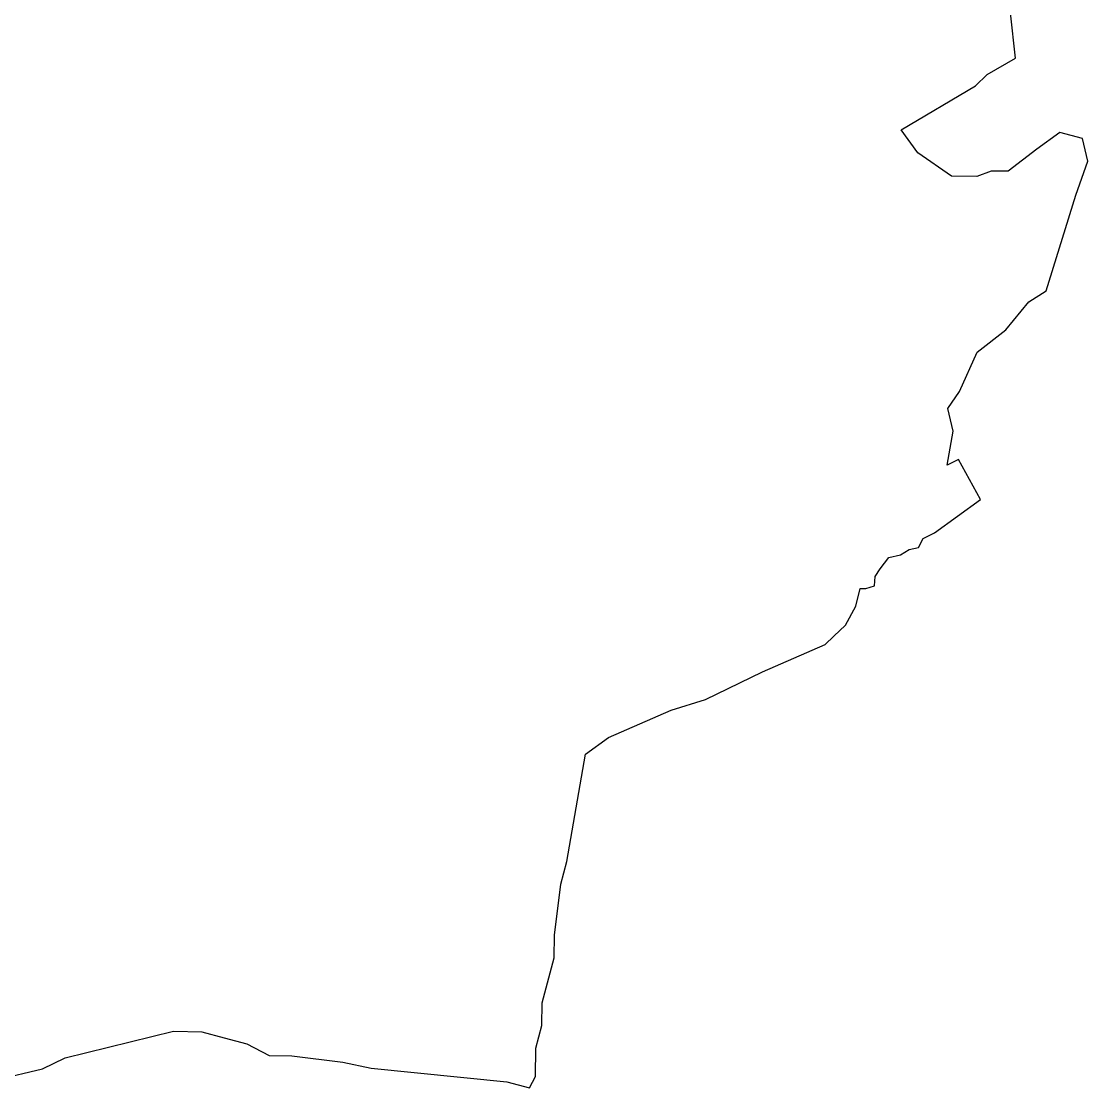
# Model space of a CAD drawing. Header units: metres. Extents: x 261051 to 267165, y 2208696 to 2215152.
# Drawn here: x 263996 to 267007, y 2208941 to 2211952 of the extents above; entities that cross this region are included whole.
import ezdxf

# ---------------------------------------------------------------- set-up
doc = ezdxf.new("R2010")
doc.units = ezdxf.units.M
doc.layers.add('village', color=3, linetype='Continuous')

msp = doc.modelspace()

# ---------------------------------------------------------------- linework, layer by layer
at = {"layer": 'village', "color": 3}
for p, q in [((266803.4, 2211848.2), (266789.3, 2211976.4)), ((266722.7, 2211801.5), (266803.4, 2211848.2)), ((266690.2, 2211769.9), (266722.7, 2211801.5)), ((266480.3, 2211645.2), (266690.2, 2211769.9)), ((266527.3, 2211580.5), (266480.3, 2211645.2)), ((266928.2, 2211638.3), (266863.4, 2211591.3)), ((266991.9, 2211621.4), (266928.2, 2211638.3)), ((267006.9, 2211557.1), (266991.9, 2211621.4)), ((266622.3, 2211515), (266527.3, 2211580.5)), ((266863.4, 2211591.3), (266782.5, 2211528.6)), ((266973.5, 2211461.6), (267006.9, 2211557.1)), ((266694.3, 2211513.9), (266622.3, 2211515)), ((266734.5, 2211529.3), (266694.3, 2211513.9)), ((266782.5, 2211528.6), (266734.5, 2211529.3)), ((266889.3, 2211191), (266973.5, 2211461.6)), ((266840.9, 2211159.7), (266889.3, 2211191)), ((266775.6, 2211080.7), (266840.9, 2211159.7)), ((266694.7, 2211017.9), (266775.6, 2211080.7)), ((266645, 2210906.7), (266694.7, 2211017.9)), ((266612.3, 2210859.2), (266645, 2210906.7)), ((266627.3, 2210795), (266612.3, 2210859.2)), ((266609.8, 2210699.2), (266627.3, 2210795)), ((266642, 2210714.8), (266609.8, 2210699.2)), ((266704.3, 2210601.8), (266642, 2210714.8)), ((266574.9, 2210507.8), (266704.3, 2210601.8)), ((266529.7, 2210466.8), (266542.7, 2210492.3)), ((266542.7, 2210492.3), (266574.9, 2210507.8)), ((266478, 2210445.3), (266502.5, 2210460.5)), ((266502.5, 2210460.5), (266529.7, 2210466.8)), ((266421.4, 2210406.1), (266445.9, 2210437.8)), ((266445.9, 2210437.8), (266478, 2210445.3)), ((266407.1, 2210384.5), (266421.4, 2210406.1)), ((266404.6, 2210358.4), (266407.1, 2210384.5)), ((266352.5, 2210300.6), (266364.5, 2210351)), ((266364.5, 2210351), (266380.5, 2210350.8)), ((266380.5, 2210350.8), (266404.6, 2210358.4)), ((266322.9, 2210247.6), (266352.5, 2210300.6)), ((266290.5, 2210216.2), (266322.9, 2210247.6)), ((266266.1, 2210192.6), (266290.5, 2210216.2)), ((266089, 2210115.3), (266266.1, 2210192.6)), ((265927.8, 2210037.7), (266089, 2210115.3)), ((265831.3, 2210007.2), (265927.8, 2210037.7)), ((265654.2, 2209929.9), (265831.3, 2210007.2)), ((265589.5, 2209882.9), (265654.2, 2209929.9)), ((265536.8, 2209579.7), (265589.5, 2209882.9)), ((265519.8, 2209516), (265536.8, 2209579.7)), ((265501.7, 2209372.2), (265519.8, 2209516)), ((265500.7, 2209308.3), (265501.7, 2209372.2)), ((265466.7, 2209180.8), (265500.7, 2209308.3)), ((265465.8, 2209116.9), (265466.7, 2209180.8)), ((264120.5, 2209025.4), (264425.6, 2209100.7)), ((264425.6, 2209100.7), (264505.6, 2209099.5)), ((264505.6, 2209099.5), (264569.3, 2209082.5)), ((265448.8, 2209053.1), (265465.8, 2209116.9)), ((264569.3, 2209082.5), (264633, 2209065.5)), ((264633, 2209065.5), (264696.5, 2209032.6)), ((265447.6, 2208973.1), (265448.8, 2209053.1)), ((264056, 2208994.4), (264120.5, 2209025.4)), ((264696.5, 2209032.6), (264760.5, 2209031.6)), ((264760.5, 2209031.6), (264904.2, 2209013.4)), ((264904.2, 2209013.4), (264984, 2208996.2)), ((263927.6, 2208964.4), (264056, 2208994.4)), ((264984, 2208996.2), (265367.4, 2208958.3)), ((265367.4, 2208958.3), (265431.1, 2208941.4)), ((265431.1, 2208941.4), (265447.6, 2208973.1))]:
    msp.add_line(p, q, dxfattribs=at)

doc.saveas('drawing.dxf')
